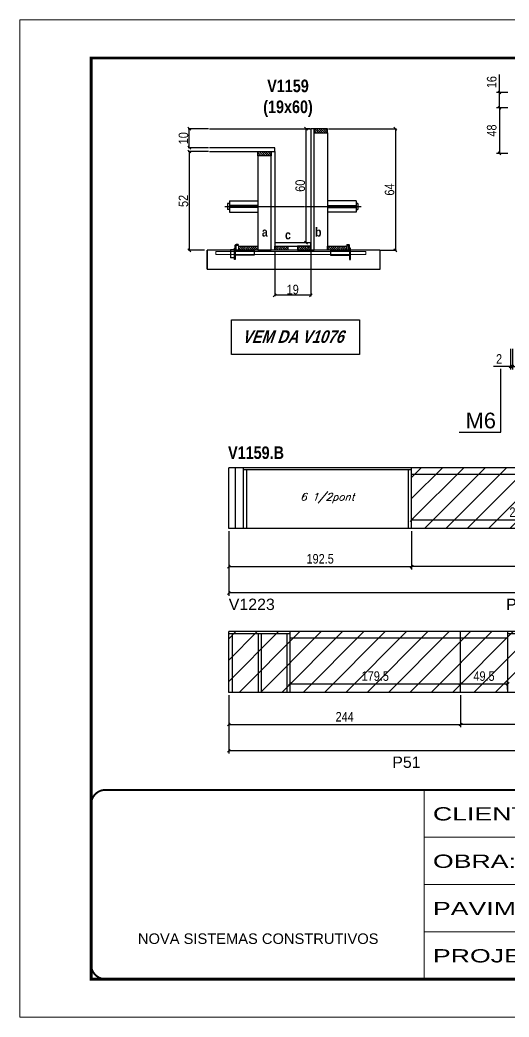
# Model space of a CAD drawing. Extents: x 3309 to 9563, y -2522 to 14608.
# Drawn here: x 3309 to 3824, y 3221 to 4271 of the extents above; entities that cross this region are included whole.
import ezdxf

# ---------------------------------------------------------------- set-up
doc = ezdxf.new("R2010")
doc.units = 0
for name, pattern in [('CONTINUO', [0]), ('DASHED', [0.75, 0.5, -0.25]), ('HIDDEN', [0.375, 0.25, -0.125])]:
    doc.linetypes.add(name, pattern=pattern)
for name, color, linetype in [('5', 5, 'Continuous'), ('barrote', 251, 'Continuous'), ('COTA', 241, 'Continuous'), ('detalhes', 4, 'Continuous'), ('NOMENCLATURA', 7, 'Continuous'), ('Painéis', 200, 'Continuous'), ('presilha', 1, 'Continuous'), ('SARR_2.2x10', 60, 'Continuous'), ('SARR_2.2x7', 40, 'Continuous'), ('SARR_3.5x7', 81, 'Continuous'), ('TENSOR', 3, 'Continuous'), ('texto', 7, 'Continuous')]:
    doc.layers.add(name, color=color, linetype=linetype)
for name, color, linetype, lineweight in [('CONCRETO', 251, 'Continuous', 25), ('Folhas', 255, 'Continuous', 9), ('Hachura', 251, 'Continuous', 9), ('SARRAFO DE PRESSAO', 251, 'DASHED', 9), ('SCO-___-LAJ', 2, 'Continuous', 0)]:
    doc.layers.add(name, color=color, linetype=linetype, lineweight=lineweight)
doc.styles.add('ARIAL', font='arial.ttf')
doc.styles.add('COTA TECNICA', font='techl___.ttf', dxfattribs={"height": 10})
doc.styles.add('COTA TECNICA 2X', font='techl___.ttf', dxfattribs={"height": 10})
doc.styles.add('Romans', font='romans.shx')
doc.styles.get("Standard").update_dxf_attribs({"font": 'arial.ttf'})
doc.styles.add('TECNICA', font='techb___.ttf', dxfattribs={"height": 10})
doc.styles.add('Tecnologia', font='')
doc.styles.get('Tecnologia').set_extended_font_data('Forgotten Futurist')
doc.dimstyles.new('PAINEL', dxfattribs={"dimtxt": 10, "dimasz": 3, "dimexe": 3, "dimexo": 3, "dimgap": 3, "dimtad": 1, "dimdec": 1, "dimzin": 12, "dimdsep": 46, "dimtxsty": 'COTA TECNICA', "dimblk1": 'OBLIQUE', "dimblk2": 'OBLIQUE', "dimsah": 1, "dimcen": 0.9, "dimclrd": 4, "dimclre": 4, "dimclrt": 240, "dimadec": 1, "dimazin": 3, "dimtfac": 1, "dimtdec": 1, "dimtmove": 0, "dimatfit": 3, "dimfxl": 1, "dimtolj": 1, "dimtzin": 12, "dimarcsym": 0})
doc.dimstyles.new('SECAO', dxfattribs={"dimscale": 0.333333, "dimtxt": 5, "dimasz": 9, "dimexe": 3, "dimexo": 3, "dimgap": 3, "dimtad": 1, "dimdec": 1, "dimlfac": 0.5, "dimzin": 12, "dimdsep": 46, "dimtxsty": 'COTA TECNICA 2X', "dimblk1": 'OBLIQUE', "dimblk2": 'OBLIQUE', "dimsah": 1, "dimcen": 0.9, "dimclrd": 4, "dimclre": 4, "dimclrt": 240, "dimadec": 1, "dimazin": 3, "dimtfac": 1, "dimtdec": 1, "dimtmove": 0, "dimatfit": 3, "dimfxl": 1, "dimtolj": 1, "dimtzin": 12, "dimarcsym": 0})
pattern_1 = [(135, (36813.0715, -119484.0311), (-1.122532015, -1.122532015), [])]

# ---------------------------------------------------------------- blocks, each defined once
blk = doc.blocks.new('9999999999')
at = {"color": 30, "linetype": 'CONTINUO'}
for p, q in [((98564.6, 34230.2), (98564.6, 34429.4)), ((98564.6, 34379.6), (99584, 34379.6)), ((98564.6, 34329.8), (99488, 34329.8)), ((98564.6, 34280), (99488, 34280))]:
    blk.add_line(p, q, dxfattribs=at)
at = {"color": 30, "linetype": 'CONTINUO', "const_width": 2}
blk.add_lwpolyline([(99584, 34230.2), (99584, 34414.4, 0.414214), (99569, 34429.4), (98229, 34429.4, 0.414214), (98214, 34414.4), (98214, 34245.2, 0.414214), (98229, 34230.2), (99584, 34230.2)], format="xyb", dxfattribs=at)
at = {"layer": 'Folhas'}
blk.add_lwpolyline([(98139, 34190.2), (99624, 34190.2), (99624, 35240.2), (98139, 35240.2)], close=True, dxfattribs=at)
at = {"layer": 'Folhas', "color": 30, "const_width": 3}
blk.add_lwpolyline([(98214, 34230.2), (99584, 34230.2), (99584, 35200.2), (98214, 35200.2)], close=True, dxfattribs=at)
at = {"color": 7, "linetype": 'Continuous', "ltscale": 5, "style": 'ARIAL'}
blk.add_text('NOVA SISTEMAS CONSTRUTIVOS', height=11.059, dxfattribs=at).set_placement((98263.2, 34267.2))
at = {"layer": 'Folhas', "color": 7, "style": 'Tecnologia', "width": 1.5}
for s, p in [('CLIENTE:', (98573.7, 34397.2)), ('OBRA:', (98573.7, 34347.3)), ('PAVIMENTO:', (98573.7, 34297.5)), ('PROJETO:', (98573.7, 34247.7))]:
    blk.add_text(s, height=14, dxfattribs=at).set_placement(p)
blk = doc.blocks.new('_Oblique')
at = {"color": 0, "linetype": 'ByBlock', "lineweight": -2}
blk.add_line((-0.5, -0.5), (0.5, 0.5), dxfattribs=at)
blk = doc.blocks.new('*D854')
at = {"layer": 'COTA', "color": 4, "lineweight": -2, "transparency": 16777216}
for p, q in [((3577.5, 4027.1), (3577.5, 3979.7)), ((3615.5, 4027.1), (3615.5, 3979.7)), ((3615.5, 3980.7), (3577.5, 3980.7))]:
    blk.add_line(p, q, dxfattribs=at)
at = {"layer": 'Defpoints', "color": 0, "transparency": 16777216}
for p in [(3577.5, 4028.1), (3615.5, 4028.1), (3577.5, 3980.7)]:
    blk.add_point(p, dxfattribs=at)
at = {"layer": 'COTA', "color": 4, "lineweight": -2, "transparency": 16777216, "xscale": 3, "yscale": 3, "zscale": 3, "rotation": 180}
blk.add_blockref('_Oblique', (3577.5, 3980.7), dxfattribs=at)
at = {"layer": 'COTA', "color": 4, "lineweight": -2, "transparency": 16777216, "xscale": 3, "yscale": 3, "zscale": 3}
blk.add_blockref('_Oblique', (3615.5, 3980.7), dxfattribs=at)
at = {"layer": 'COTA', "color": 240, "transparency": 16777216, "insert": (3596.5, 3986.8), "char_height": 10, "attachment_point": 5, "style": 'COTA TECNICA 2X'}
blk.add_mtext('\\A1;19', dxfattribs=at)
blk = doc.blocks.new('PRESILHA METÁLICA 1')
at = {"layer": 'presilha'}
for p, q in [((7.5, 10.6), (7.5, 19.9)), ((12, 21), (8.6, 21)), ((9, 11.6), (9, 18.9)), ((12, 19.5), (9.6, 19.5)), ((12, 21), (12, 19.5)), ((0, 13), (6, 13)), ((0, 13), (0, 0)), ((6, 0), (0, 0)), ((6, 15.5), (7.5, 15.5)), ((6, -2.5), (6, 15.5)), ((6, 13), (6, 0)), ((7.5, 15.5), (7.5, -2.5)), ((37.5, 4.1), (7.5, 4.1)), ((37.5, 11), (9.6, 11)), ((37.5, 11), (37.5, 4.1)), ((7.5, -2.5), (6, -2.5))]:
    blk.add_line(p, q, dxfattribs=at)
for centre, radius, start, end in [((8.6, 19.9), 1.14, 90, 180), ((9.6, 18.9), 0.57, 90, 180), ((9.6, 11.6), 0.57, 180, 270)]:
    blk.add_arc(centre, radius, start, end, dxfattribs=at)
blk = doc.blocks.new('PRESILHA METÁLICA 2')
at = {"layer": 'presilha'}
for p, q in [((-5.2, 23.5), (-5.2, 22)), ((-5.2, 23.5), (-1.9, 23.5)), ((-5.2, 22), (-2.8, 22)), ((-2.2, 14.1), (-2.2, 21.4)), ((0.8, 18), (-0.8, 18)), ((-0.8, 18), (-0.8, 0)), ((-0.8, 14.6), (-0.8, 22.4)), ((0.8, 0), (0.8, 18)), ((-30.8, 13.5), (-30.8, 6.6)), ((-30.8, 13.5), (-2.8, 13.5)), ((-30.8, 6.6), (-0.8, 6.6)), ((-0.8, 0), (0.8, 0))]:
    blk.add_line(p, q, dxfattribs=at)
for centre, radius, start, end in [((-2.8, 21.4), 0.57, 0, 90), ((-1.9, 22.4), 1.14, 0, 90), ((-2.8, 14.1), 0.57, 270, 0)]:
    blk.add_arc(centre, radius, start, end, dxfattribs=at)
blk = doc.blocks.new('*D855')
at = {"layer": 'COTA', "color": 4, "lineweight": -2, "transparency": 16777216}
for p, q in [((3634.1, 4156.1), (3705.6, 4156.1)), ((3704.6, 4156.1), (3704.6, 4028.1)), ((3689.3, 4028.1), (3705.6, 4028.1))]:
    blk.add_line(p, q, dxfattribs=at)
at = {"layer": 'Defpoints', "color": 0, "transparency": 16777216}
for p in [(3633.1, 4156.1), (3688.3, 4028.1), (3704.6, 4028.1)]:
    blk.add_point(p, dxfattribs=at)
at = {"layer": 'COTA', "color": 4, "lineweight": -2, "transparency": 16777216, "xscale": 3, "yscale": 3, "zscale": 3}
for p, rotation in [((3704.6, 4156.1), 90), ((3704.6, 4028.1), 270)]:
    blk.add_blockref('_Oblique', p, dxfattribs=dict(at, rotation=rotation))
at = {"layer": 'COTA', "color": 240, "transparency": 16777216, "insert": (3698.5, 4092.1), "char_height": 10, "attachment_point": 5, "rotation": 90, "style": 'COTA TECNICA 2X'}
blk.add_mtext('\\A1;64', dxfattribs=at)
blk = doc.blocks.new('*D856')
at = {"layer": 'COTA', "color": 4, "lineweight": -2, "transparency": 16777216}
for p, q in [((3507.8, 4132.1), (3486.6, 4132.1)), ((3487.6, 4132.1), (3487.6, 4028.1)), ((3503.7, 4028.1), (3486.6, 4028.1))]:
    blk.add_line(p, q, dxfattribs=at)
at = {"layer": 'Defpoints', "color": 0, "transparency": 16777216}
for p in [(3508.8, 4132.1, 0), (3487.6, 4028.1), (3504.7, 4028.1)]:
    blk.add_point(p, dxfattribs=at)
at = {"layer": 'COTA', "color": 4, "lineweight": -2, "transparency": 16777216, "xscale": 3, "yscale": 3, "zscale": 3}
for p, rotation in [((3487.6, 4132.1), 90), ((3487.6, 4028.1), 270)]:
    blk.add_blockref('_Oblique', p, dxfattribs=dict(at, rotation=rotation))
at = {"layer": 'COTA', "color": 240, "transparency": 16777216, "insert": (3481.5, 4080.1), "char_height": 10, "attachment_point": 5, "rotation": 90, "style": 'COTA TECNICA 2X'}
blk.add_mtext('\\A1;52', dxfattribs=at)
blk = doc.blocks.new('*D857')
at = {"layer": 'COTA', "color": 4, "lineweight": -2, "transparency": 16777216}
for p, q in [((3614.5, 4156.1), (3609.5, 4156.1)), ((3610.5, 4036.1), (3610.5, 4156.1)), ((3614.5, 4036.1), (3609.5, 4036.1))]:
    blk.add_line(p, q, dxfattribs=at)
at = {"layer": 'Defpoints', "color": 0, "transparency": 16777216}
for p in [(3610.5, 4156.1), (3615.5, 4156.1), (3615.5, 4036.1)]:
    blk.add_point(p, dxfattribs=at)
at = {"layer": 'COTA', "color": 4, "lineweight": -2, "transparency": 16777216, "xscale": 3, "yscale": 3, "zscale": 3}
for p, rotation in [((3610.5, 4156.1), 90), ((3610.5, 4036.1), 270)]:
    blk.add_blockref('_Oblique', p, dxfattribs=dict(at, rotation=rotation))
at = {"layer": 'COTA', "color": 240, "transparency": 16777216, "insert": (3604.4, 4096.1), "char_height": 10, "attachment_point": 5, "rotation": 90, "style": 'COTA TECNICA 2X'}
blk.add_mtext('\\A1;60', dxfattribs=at)
blk = doc.blocks.new('*D858')
at = {"layer": 'COTA', "color": 4, "lineweight": -2, "transparency": 16777216}
for p, q in [((3507.8, 4156.1), (3486.6, 4156.1)), ((3487.6, 4136.1), (3487.6, 4156.1)), ((3507.8, 4136.1), (3486.6, 4136.1))]:
    blk.add_line(p, q, dxfattribs=at)
at = {"layer": 'Defpoints', "color": 0, "transparency": 16777216}
for p in [(3487.6, 4156.1), (3508.8, 4156.1), (3508.8, 4136.1)]:
    blk.add_point(p, dxfattribs=at)
at = {"layer": 'COTA', "color": 4, "lineweight": -2, "transparency": 16777216, "xscale": 3, "yscale": 3, "zscale": 3}
for p, rotation in [((3487.6, 4156.1), 90), ((3487.6, 4136.1), 270)]:
    blk.add_blockref('_Oblique', p, dxfattribs=dict(at, rotation=rotation))
at = {"layer": 'COTA', "color": 240, "transparency": 16777216, "insert": (3481.5, 4146.1), "char_height": 10, "attachment_point": 5, "rotation": 90, "style": 'COTA TECNICA 2X'}
blk.add_mtext('\\A1;10', dxfattribs=at)
blk = doc.blocks.new('*D873')
at = {"layer": 'COTA', "color": 4, "lineweight": -2, "transparency": 16777216}
for p, q in [((3814.1, 4194.2), (3814.1, 4213.2)), ((3822.8, 4194.2), (3811.1, 4194.2)), ((3814.1, 4178.2), (3814.1, 4194.2)), ((3822.8, 4178.2), (3811.1, 4178.2))]:
    blk.add_line(p, q, dxfattribs=at)
at = {"layer": 'Defpoints', "color": 0, "transparency": 16777216}
for p in [(3814.1, 4194.2), (3825.8, 4194.2), (3825.8, 4178.2)]:
    blk.add_point(p, dxfattribs=at)
at = {"layer": 'COTA', "color": 4, "lineweight": -2, "transparency": 16777216, "xscale": 3, "yscale": 3, "zscale": 3}
for p, rotation in [((3814.1, 4194.2), 90), ((3814.1, 4178.2), 270)]:
    blk.add_blockref('_Oblique', p, dxfattribs=dict(at, rotation=rotation))
at = {"layer": 'COTA', "color": 240, "transparency": 16777216, "insert": (3806, 4205.2), "char_height": 10, "attachment_point": 5, "rotation": 90, "style": 'COTA TECNICA'}
blk.add_mtext('\\A1;16', dxfattribs=at)
blk = doc.blocks.new('*D877')
at = {"layer": 'COTA', "color": 4, "lineweight": -2, "transparency": 16777216}
for p, q in [((3825.8, 3924.5), (3825.8, 3902.7)), ((3827.8, 3924.5), (3827.8, 3902.7)), ((3825.8, 3905.7), (3807.7, 3905.7)), ((3827.8, 3905.7), (3825.8, 3905.7)), ((3827.8, 3905.7), (3830.8, 3905.7))]:
    blk.add_line(p, q, dxfattribs=at)
at = {"layer": 'Defpoints', "color": 0, "transparency": 16777216}
for p in [(3825.8, 3927.5), (3827.8, 3927.5), (3825.8, 3905.7)]:
    blk.add_point(p, dxfattribs=at)
at = {"layer": 'COTA', "color": 4, "lineweight": -2, "transparency": 16777216, "xscale": 3, "yscale": 3, "zscale": 3}
blk.add_blockref('_Oblique', (3825.8, 3905.7), dxfattribs=at)
at = {"layer": 'COTA', "color": 4, "lineweight": -2, "transparency": 16777216, "xscale": 3, "yscale": 3, "zscale": 3, "rotation": 180}
blk.add_blockref('_Oblique', (3827.8, 3905.7), dxfattribs=at)
at = {"layer": 'COTA', "color": 240, "transparency": 16777216, "insert": (3813.7, 3913.7), "char_height": 10, "attachment_point": 5, "style": 'COTA TECNICA'}
blk.add_mtext('\\A1;2', dxfattribs=at)
blk = doc.blocks.new('*D861')
at = {"layer": 'COTA', "color": 4, "linetype": 'ByBlock', "lineweight": -2, "transparency": 16777216}
for p, q in [((3721.7, 3732.2), (3721.7, 3692)), ((3965.7, 3732.2), (3965.7, 3692)), ((3965.7, 3695), (3721.7, 3695))]:
    blk.add_line(p, q, dxfattribs=at)
at = {"layer": 'Defpoints', "color": 0, "linetype": 'ByBlock', "transparency": 16777216}
for p in [(3721.7, 3735.2), (3965.7, 3735.2), (3721.7, 3695)]:
    blk.add_point(p, dxfattribs=at)
at = {"layer": 'COTA', "color": 4, "linetype": 'ByBlock', "lineweight": -2, "transparency": 16777216, "xscale": 3, "yscale": 3, "zscale": 3, "rotation": 180}
blk.add_blockref('_Oblique', (3721.7, 3695), dxfattribs=at)
at = {"layer": 'COTA', "color": 4, "linetype": 'ByBlock', "lineweight": -2, "transparency": 16777216, "xscale": 3, "yscale": 3, "zscale": 3}
blk.add_blockref('_Oblique', (3965.7, 3695), dxfattribs=at)
at = {"layer": 'COTA', "color": 240, "linetype": 'ByBlock', "transparency": 16777216, "insert": (3843.7, 3703.1), "char_height": 10, "attachment_point": 5, "style": 'COTA TECNICA'}
blk.add_mtext('\\A1;244', dxfattribs=at)
blk = doc.blocks.new('*D878')
at = {"layer": 'COTA', "color": 4, "linetype": 'ByBlock', "lineweight": -2, "transparency": 16777216}
for p, q in [((3529.2, 3732.2), (3529.2, 3664.3)), ((4697.7, 3732.2), (4697.7, 3664.3)), ((4697.7, 3667.3), (3529.2, 3667.3))]:
    blk.add_line(p, q, dxfattribs=at)
at = {"layer": 'Defpoints', "color": 0, "linetype": 'ByBlock', "transparency": 16777216}
for p in [(3529.2, 3735.2), (4697.7, 3735.2), (3529.2, 3667.3)]:
    blk.add_point(p, dxfattribs=at)
at = {"layer": 'COTA', "color": 4, "linetype": 'ByBlock', "lineweight": -2, "transparency": 16777216, "xscale": 3, "yscale": 3, "zscale": 3, "rotation": 180}
blk.add_blockref('_Oblique', (3529.2, 3667.3), dxfattribs=at)
at = {"layer": 'COTA', "color": 4, "linetype": 'ByBlock', "lineweight": -2, "transparency": 16777216, "xscale": 3, "yscale": 3, "zscale": 3}
blk.add_blockref('_Oblique', (4697.7, 3667.3), dxfattribs=at)
at = {"layer": 'COTA', "color": 240, "linetype": 'ByBlock', "transparency": 16777216, "insert": (4113.4, 3675.4), "char_height": 10, "attachment_point": 5, "style": 'COTA TECNICA'}
blk.add_mtext('\\A1;1168.5', dxfattribs=at)
blk = doc.blocks.new('*D863')
at = {"layer": 'COTA', "color": 4, "linetype": 'ByBlock', "lineweight": -2, "transparency": 16777216}
for p, q in [((3773.2, 3559.6), (3773.2, 3525.8)), ((4017.2, 3559.6), (4017.2, 3525.8)), ((4017.2, 3528.8), (3773.2, 3528.8))]:
    blk.add_line(p, q, dxfattribs=at)
at = {"layer": 'Defpoints', "color": 0, "linetype": 'ByBlock', "transparency": 16777216}
for p in [(3773.2, 3562.6), (4017.2, 3562.6), (3773.2, 3528.8)]:
    blk.add_point(p, dxfattribs=at)
at = {"layer": 'COTA', "color": 4, "linetype": 'ByBlock', "lineweight": -2, "transparency": 16777216, "xscale": 3, "yscale": 3, "zscale": 3, "rotation": 180}
blk.add_blockref('_Oblique', (3773.2, 3528.8), dxfattribs=at)
at = {"layer": 'COTA', "color": 4, "linetype": 'ByBlock', "lineweight": -2, "transparency": 16777216, "xscale": 3, "yscale": 3, "zscale": 3}
blk.add_blockref('_Oblique', (4017.2, 3528.8), dxfattribs=at)
at = {"layer": 'COTA', "color": 240, "linetype": 'ByBlock', "transparency": 16777216, "insert": (3895.2, 3536.9), "char_height": 10, "attachment_point": 5, "style": 'COTA TECNICA'}
blk.add_mtext('\\A1;244', dxfattribs=at)
blk = doc.blocks.new('*D883')
at = {"layer": 'COTA', "color": 4, "linetype": 'ByBlock', "lineweight": -2, "transparency": 16777216}
for p, q in [((3529.2, 3559.6), (3529.2, 3498.1)), ((4261.2, 3559.6), (4261.2, 3498.1)), ((4261.2, 3501.1), (3529.2, 3501.1))]:
    blk.add_line(p, q, dxfattribs=at)
at = {"layer": 'Defpoints', "color": 0, "linetype": 'ByBlock', "transparency": 16777216}
for p in [(3529.2, 3562.6), (4261.2, 3562.6), (3529.2, 3501.1)]:
    blk.add_point(p, dxfattribs=at)
at = {"layer": 'COTA', "color": 4, "linetype": 'ByBlock', "lineweight": -2, "transparency": 16777216, "xscale": 3, "yscale": 3, "zscale": 3, "rotation": 180}
blk.add_blockref('_Oblique', (3529.2, 3501.1), dxfattribs=at)
at = {"layer": 'COTA', "color": 4, "linetype": 'ByBlock', "lineweight": -2, "transparency": 16777216, "xscale": 3, "yscale": 3, "zscale": 3}
blk.add_blockref('_Oblique', (4261.2, 3501.1), dxfattribs=at)
at = {"layer": 'COTA', "color": 240, "linetype": 'ByBlock', "transparency": 16777216, "insert": (3895.2, 3509.3), "char_height": 10, "attachment_point": 5, "style": 'COTA TECNICA'}
blk.add_mtext('\\A1;732', dxfattribs=at)
blk = doc.blocks.new('*D887')
at = {"layer": 'COTA', "color": 4, "lineweight": -2, "transparency": 16777216}
for p, q in [((3721.7, 3738.2), (3721.7, 3747.2)), ((3721.7, 3744.2), (3946.7, 3744.2)), ((3946.7, 3738.2), (3946.7, 3747.2))]:
    blk.add_line(p, q, dxfattribs=at)
at = {"layer": 'Defpoints', "color": 0, "transparency": 16777216}
for p in [(3946.7, 3744.2), (3721.7, 3735.2), (3946.7, 3735.2)]:
    blk.add_point(p, dxfattribs=at)
at = {"layer": 'COTA', "color": 4, "lineweight": -2, "transparency": 16777216, "xscale": 3, "yscale": 3, "zscale": 3, "rotation": 180}
blk.add_blockref('_Oblique', (3721.7, 3744.2), dxfattribs=at)
at = {"layer": 'COTA', "color": 4, "lineweight": -2, "transparency": 16777216, "xscale": 3, "yscale": 3, "zscale": 3}
blk.add_blockref('_Oblique', (3946.7, 3744.2), dxfattribs=at)
at = {"layer": 'COTA', "color": 240, "transparency": 16777216, "insert": (3834.2, 3752.3), "char_height": 10, "attachment_point": 5, "style": 'COTA TECNICA'}
blk.add_mtext('\\A1;225', dxfattribs=at)
blk = doc.blocks.new('*D1192')
at = {"layer": 'COTA', "color": 4, "lineweight": -2, "transparency": 16777216}
for p, q in [((3822.8, 4178.2), (3811.1, 4178.2)), ((3814.1, 4178.2), (3814.1, 4130.2)), ((3822.8, 4130.2), (3811.1, 4130.2))]:
    blk.add_line(p, q, dxfattribs=at)
at = {"layer": 'Defpoints', "color": 0, "transparency": 16777216}
for p in [(3825.8, 4178.2), (3814.1, 4130.2), (3825.8, 4130.2)]:
    blk.add_point(p, dxfattribs=at)
at = {"layer": 'COTA', "color": 4, "lineweight": -2, "transparency": 16777216, "xscale": 3, "yscale": 3, "zscale": 3}
for p, rotation in [((3814.1, 4178.2), 90), ((3814.1, 4130.2), 270)]:
    blk.add_blockref('_Oblique', p, dxfattribs=dict(at, rotation=rotation))
at = {"layer": 'COTA', "color": 240, "transparency": 16777216, "insert": (3806, 4154.2), "char_height": 10, "attachment_point": 5, "rotation": 90, "style": 'COTA TECNICA'}
blk.add_mtext('\\A1;48', dxfattribs=at)
blk = doc.blocks.new('*D2863')
at = {"layer": 'COTA', "color": 4, "lineweight": -2, "transparency": 16777216}
for p, q in [((3593.7, 3565.6), (3593.7, 3574.6)), ((3593.7, 3571.6), (3773.2, 3571.6)), ((3773.2, 3565.6), (3773.2, 3574.6))]:
    blk.add_line(p, q, dxfattribs=at)
at = {"layer": 'Defpoints', "color": 0, "transparency": 16777216}
for p in [(3773.2, 3571.6), (3593.7, 3562.6), (3773.2, 3562.6)]:
    blk.add_point(p, dxfattribs=at)
at = {"layer": 'COTA', "color": 4, "lineweight": -2, "transparency": 16777216, "xscale": 3, "yscale": 3, "zscale": 3, "rotation": 180}
blk.add_blockref('_Oblique', (3593.7, 3571.6), dxfattribs=at)
at = {"layer": 'COTA', "color": 4, "lineweight": -2, "transparency": 16777216, "xscale": 3, "yscale": 3, "zscale": 3}
blk.add_blockref('_Oblique', (3773.2, 3571.6), dxfattribs=at)
at = {"layer": 'COTA', "color": 240, "transparency": 16777216, "insert": (3683.4, 3579.7), "char_height": 10, "attachment_point": 5, "style": 'COTA TECNICA'}
blk.add_mtext('\\A1;179.5', dxfattribs=at)
blk = doc.blocks.new('*D2864')
at = {"layer": 'COTA', "color": 4, "lineweight": -2, "transparency": 16777216}
for p, q in [((3529.2, 3559.6), (3529.2, 3525.8)), ((3773.2, 3559.6), (3773.2, 3525.8)), ((3529.2, 3528.8), (3773.2, 3528.8))]:
    blk.add_line(p, q, dxfattribs=at)
at = {"layer": 'Defpoints', "color": 0, "transparency": 16777216}
for p in [(3529.2, 3562.6), (3773.2, 3562.6), (3773.2, 3528.8)]:
    blk.add_point(p, dxfattribs=at)
at = {"layer": 'COTA', "color": 4, "lineweight": -2, "transparency": 16777216, "xscale": 3, "yscale": 3, "zscale": 3, "rotation": 180}
blk.add_blockref('_Oblique', (3529.2, 3528.8), dxfattribs=at)
at = {"layer": 'COTA', "color": 4, "lineweight": -2, "transparency": 16777216, "xscale": 3, "yscale": 3, "zscale": 3}
blk.add_blockref('_Oblique', (3773.2, 3528.8), dxfattribs=at)
at = {"layer": 'COTA', "color": 240, "transparency": 16777216, "insert": (3651.2, 3536.9), "char_height": 10, "attachment_point": 5, "style": 'COTA TECNICA'}
blk.add_mtext('\\A1;244', dxfattribs=at)
blk = doc.blocks.new('*D2866')
at = {"layer": 'COTA', "color": 4, "lineweight": -2, "transparency": 16777216}
for p, q in [((3529.2, 3732.2), (3529.2, 3692)), ((3721.7, 3732.2), (3721.7, 3692)), ((3529.2, 3695), (3721.7, 3695))]:
    blk.add_line(p, q, dxfattribs=at)
at = {"layer": 'Defpoints', "color": 0, "transparency": 16777216}
for p in [(3529.2, 3735.2), (3721.7, 3735.2), (3721.7, 3695)]:
    blk.add_point(p, dxfattribs=at)
at = {"layer": 'COTA', "color": 4, "lineweight": -2, "transparency": 16777216, "xscale": 3, "yscale": 3, "zscale": 3, "rotation": 180}
blk.add_blockref('_Oblique', (3529.2, 3695), dxfattribs=at)
at = {"layer": 'COTA', "color": 4, "lineweight": -2, "transparency": 16777216, "xscale": 3, "yscale": 3, "zscale": 3}
blk.add_blockref('_Oblique', (3721.7, 3695), dxfattribs=at)
at = {"layer": 'COTA', "color": 240, "transparency": 16777216, "insert": (3625.4, 3703.2), "char_height": 10, "attachment_point": 5, "style": 'COTA TECNICA'}
blk.add_mtext('\\A1;192.5', dxfattribs=at)
blk = doc.blocks.new('*D2869')
at = {"layer": 'COTA', "color": 4, "lineweight": -2, "transparency": 16777216}
for p, q in [((3773.2, 3565.6), (3773.2, 3574.6)), ((3773.2, 3571.6), (3822.7, 3571.6)), ((3822.7, 3565.6), (3822.7, 3574.6))]:
    blk.add_line(p, q, dxfattribs=at)
at = {"layer": 'Defpoints', "color": 0, "transparency": 16777216}
for p in [(3822.7, 3571.6), (3773.2, 3562.6), (3822.7, 3562.6)]:
    blk.add_point(p, dxfattribs=at)
at = {"layer": 'COTA', "color": 4, "lineweight": -2, "transparency": 16777216, "xscale": 3, "yscale": 3, "zscale": 3, "rotation": 180}
blk.add_blockref('_Oblique', (3773.2, 3571.6), dxfattribs=at)
at = {"layer": 'COTA', "color": 4, "lineweight": -2, "transparency": 16777216, "xscale": 3, "yscale": 3, "zscale": 3}
blk.add_blockref('_Oblique', (3822.7, 3571.6), dxfattribs=at)
at = {"layer": 'COTA', "color": 240, "transparency": 16777216, "insert": (3797.9, 3579.7), "char_height": 10, "attachment_point": 5, "style": 'COTA TECNICA'}
blk.add_mtext('\\A1;49.5', dxfattribs=at)

msp = doc.modelspace()

# ---------------------------------------------------------------- hatches: boundary and pattern name
at = {"layer": 'Hachura', "linetype": 'ByBlock'}
h = msp.add_hatch(dxfattribs=at)
h.set_pattern_fill('ANSI31', color=256, scale=5)
h.paths.add_polyline_path([(3965.68, 3799.19), (3721.68, 3799.19), (3721.68, 3735.19), (3965.68, 3735.19)])
h.paths.add_polyline_path([(4209.68, 3799.19), (3965.68, 3799.19), (3965.68, 3735.19), (4209.68, 3735.19)])
h.paths.add_polyline_path([(4453.68, 3799.19), (4209.68, 3799.19), (4209.68, 3735.19), (4453.68, 3735.19)])
h.paths.add_polyline_path([(4697.68, 3799.19), (4453.68, 3799.19), (4453.68, 3735.19), (4697.68, 3735.19)])
h.paths.add_polyline_path([(4261.18, 3626.59), (4017.18, 3626.59), (4017.18, 3562.59), (4261.18, 3562.59)])
h.paths.add_polyline_path([(4017.18, 3626.59), (3773.18, 3626.59), (3773.18, 3562.59), (4017.18, 3562.59)])
h.paths.add_polyline_path([(3773.18, 3626.59), (3529.18, 3626.59), (3529.18, 3562.59), (3773.18, 3562.59)])
at = {"layer": 'SARR_2.2x10'}
h = msp.add_hatch(dxfattribs=at)
h.set_pattern_fill('ANSI31', color=256, scale=0.5, angle=90)
h.set_pattern_definition([(135, (36733.4715, -119484.0311), (-1.122532015, -1.122532015), [])])
h.paths.add_polyline_path([(3539.93, 4032.54), (3539.93, 4028.14), (3559.93, 4028.14), (3559.93, 4032.54)])
h = msp.add_hatch(dxfattribs=at)
h.set_pattern_fill('ANSI31', color=256, scale=0.5, angle=90)
h.set_pattern_definition([(135, (36826.6715, -119484.0311), (-1.122532015, -1.122532015), [])])
h.paths.add_polyline_path([(3633.13, 4032.54), (3633.13, 4028.14), (3653.13, 4028.14), (3653.13, 4032.54)])
at = {"layer": 'SARR_2.2x7'}
h = msp.add_hatch(dxfattribs=at)
h.set_pattern_fill('ANSI31', color=256, scale=0.5, angle=90)
h.set_pattern_definition([(135, (36747.4715, -119360.4311), (-1.122532015, -1.122532015), [])])
h.paths.add_polyline_path([(3619.13, 4156.14), (3619.13, 4151.74), (3633.13, 4151.74), (3633.13, 4156.14)])
h = msp.add_hatch(dxfattribs=at)
h.set_pattern_fill('ANSI31', color=256, scale=0.5, angle=90)
h.set_pattern_definition([(135, (36727.4715, -119384.4311), (-1.122532015, -1.122532015), [])])
h.paths.add_polyline_path([(3573.93, 4132.14), (3573.93, 4127.74), (3559.93, 4127.74), (3559.93, 4132.14)])
h = msp.add_hatch(dxfattribs=at)
h.set_pattern_fill('ANSI31', color=256, scale=0.5, angle=90)
h.set_pattern_definition(pattern_1)
h.paths.add_polyline_path([(3591.53, 4028.14), (3591.53, 4032.54), (3577.53, 4032.54), (3577.53, 4028.14)])
h = msp.add_hatch(dxfattribs=at)
h.set_pattern_fill('ANSI31', color=256, scale=0.5, angle=90)
h.set_pattern_definition(pattern_1)
h.paths.add_polyline_path([(3601.53, 4032.54), (3601.53, 4028.14), (3615.53, 4028.14), (3615.53, 4032.54)])

# ---------------------------------------------------------------- linework, layer by layer
at = {"ltscale": 3}
for p, q in [((3527.93, 4077.23), (3527.93, 4071.23)), ((3529.93, 4077.23), (3527.93, 4077.23)), ((3529.93, 4080.23), (3529.93, 4068.23)), ((3529.93, 4080.23), (3559.93, 4080.23)), ((3559.93, 4075.23), (3529.93, 4075.23)), ((3663.13, 4080.23), (3633.13, 4080.23)), ((3633.13, 4075.23), (3663.13, 4075.23)), ((3663.13, 4080.23), (3663.13, 4068.23)), ((3665.13, 4077.23), (3663.13, 4077.23)), ((3665.13, 4077.23), (3665.13, 4071.23)), ((3529.93, 4071.23), (3527.93, 4071.23)), ((3559.93, 4073.23), (3529.93, 4073.23)), ((3529.93, 4068.23), (3559.93, 4068.23)), ((3633.13, 4073.23), (3663.13, 4073.23)), ((3663.13, 4068.23), (3633.13, 4068.23)), ((3663.13, 4071.23), (3665.13, 4071.23))]:
    msp.add_line(p, q, dxfattribs=at)
at = {"layer": 'barrote'}
msp.add_lwpolyline([(3506.48, 4008.14), (3688.39, 4008.14), (3688.39, 4028.14), (3506.48, 4028.14)], close=True, dxfattribs=at)
at = {"layer": 'CONCRETO', "linetype": 'Continuous'}
msp.add_line((3508.83, 4156.14), (3615.53, 4156.14), dxfattribs=at)
at = {"layer": 'detalhes', "color": 250}
msp.add_line((3506.48, 4008.14), (3506.48, 4028.14), dxfattribs=at)
at = {"layer": 'NOMENCLATURA', "linetype": 'Continuous'}
for p, q in [((3815.57, 3836.45), (3815.57, 3903.22)), ((3771.87, 3836.45), (3815.57, 3836.45))]:
    msp.add_line(p, q, dxfattribs=at)
at = {"layer": 'NOMENCLATURA', "elevation": 0}
msp.add_lwpolyline([(3532.1, 3954.78), (3666.64, 3954.78), (3666.64, 3918.32), (3532.1, 3918.32)], close=True, dxfattribs=at)
at = {"layer": 'Painéis', "linetype": 'ByBlock'}
for p, q in [((4697.68, 3799.19), (3529.18, 3799.19)), ((3529.18, 3735.19), (3529.18, 3799.19)), ((3721.68, 3735.19), (3721.68, 3799.19)), ((4697.68, 3735.19), (3529.18, 3735.19)), ((4261.18, 3626.59), (3529.18, 3626.59)), ((3529.18, 3562.59), (3529.18, 3626.59)), ((3773.18, 3562.59), (3773.18, 3626.59)), ((4261.18, 3562.59), (3529.18, 3562.59))]:
    msp.add_line(p, q, dxfattribs=at)
at = {"layer": 'Painéis', "linetype": 'Continuous'}
for points in [[(3619.13, 4028.14), (3619.13, 4156.14), (3615.53, 4156.14), (3615.53, 4028.14)], [(3573.93, 4028.14), (3573.93, 4132.14), (3577.53, 4132.14), (3577.53, 4028.14)], [(3615.53, 4036.14), (3577.53, 4036.14), (3577.53, 4032.54), (3615.53, 4032.54)]]:
    msp.add_lwpolyline(points, close=True, dxfattribs=at)
msp.add_lwpolyline([(3508.83, 4132.14), (3577.53, 4132.14), (3577.53, 4136.14), (3508.83, 4136.14)], dxfattribs=at)
at = {"layer": 'SARR_2.2x10'}
for points in [[(3539.93, 4032.54), (3559.93, 4032.54), (3559.93, 4028.14), (3539.93, 4028.14)], [(3633.13, 4032.54), (3653.13, 4032.54), (3653.13, 4028.14), (3633.13, 4028.14)]]:
    msp.add_lwpolyline(points, close=True, dxfattribs=at)
at = {"layer": 'SARR_2.2x7', "linetype": 'Continuous'}
for p, q in [((3536.18, 3735.19), (3536.18, 3799.19)), ((3721.68, 3796.99), (3544.18, 3796.99)), ((3946.68, 3792.19), (3721.68, 3792.19)), ((3593.68, 3624.39), (3529.18, 3624.39)), ((4017.18, 3624.39), (3822.68, 3624.39)), ((3773.18, 3619.59), (3593.68, 3619.59)), ((3822.68, 3619.59), (3773.18, 3619.59))]:
    msp.add_line(p, q, dxfattribs=at)
at = {"layer": 'SARR_2.2x7', "elevation": 0}
for points in [[(3633.13, 4156.14), (3619.13, 4156.14), (3619.13, 4151.74), (3633.13, 4151.74)], [(3559.93, 4132.14), (3573.93, 4132.14), (3573.93, 4127.74), (3559.93, 4127.74)]]:
    msp.add_lwpolyline(points, close=True, dxfattribs=at)
at = {"layer": 'SARR_2.2x7'}
for points in [[(3577.53, 4032.54), (3591.53, 4032.54), (3591.53, 4028.14), (3577.53, 4028.14)], [(3615.53, 4032.54), (3601.53, 4032.54), (3601.53, 4028.14), (3615.53, 4028.14)]]:
    msp.add_lwpolyline(points, close=True, dxfattribs=at)
at = {"layer": 'SARR_3.5x7'}
for p, q in [((3544.18, 3799.19), (3544.18, 3735.19)), ((3547.68, 3796.99), (3547.68, 3735.19)), ((3718.18, 3796.99), (3718.18, 3735.19)), ((3532.68, 3624.39), (3532.68, 3562.59)), ((3560.24, 3624.39), (3560.24, 3562.59)), ((3563.74, 3562.59), (3563.74, 3624.39)), ((3590.18, 3624.39), (3590.18, 3562.59)), ((3593.68, 3562.59), (3593.68, 3626.59)), ((3822.68, 3626.59), (3822.68, 3562.59))]:
    msp.add_line(p, q, dxfattribs=at)
for points in [[(3619.13, 4151.74), (3633.13, 4151.74), (3633.13, 4028.14), (3619.13, 4028.14)], [(3573.93, 4127.74), (3559.93, 4127.74), (3559.93, 4028.14), (3573.93, 4028.14)]]:
    msp.add_lwpolyline(points, close=True, dxfattribs=at)
at = {"layer": 'SCO-___-LAJ', "color": 1}
msp.add_lwpolyline([(3515.48, 4026.81), (3673.32, 4026.81), (3673.32, 4023.61), (3515.48, 4023.61)], close=True, dxfattribs=at)
at = {"layer": 'TENSOR', "linetype": 'HIDDEN', "ltscale": 0.5}
msp.add_line((3524.93, 4074.23), (3668.44, 4074.23), dxfattribs=at)

# ---------------------------------------------------------------- block references
at = {"layer": 'presilha', "xscale": 0.6666666666666666, "yscale": 0.6666666666666666, "zscale": 0.6666666666666666}
for name, p in [('PRESILHA METÁLICA 1', (3531.07, 4020.17)), ('PRESILHA METÁLICA 2', (3656.81, 4018.51))]:
    msp.add_blockref(name, p, dxfattribs=at)
at = {"layer": 'SARRAFO DE PRESSAO', "color": 6, "linetype": 'ByBlock'}
msp.add_blockref('9999999999', (-94829.61, -30969.52), dxfattribs=at)

# ---------------------------------------------------------------- texts
at = {"layer": '5', "linetype": 'Continuous'}
for s, p in [('V1223', (3529.17, 3649.3)), ('P71', (3821.11, 3649.3)), ('P51', (3701.3, 3483.06))]:
    msp.add_text(s, height=12, rotation=0.00004, dxfattribs=at).set_placement(p)
at = {"layer": 'detalhes', "style": 'TECNICA'}
for s, p in [('a', (3564.06, 4042.53)), ('c', (3588.43, 4039.61)), ('b', (3620.03, 4042.52))]:
    msp.add_text(s, height=9.6, dxfattribs=at).set_placement(p)
at = {"layer": 'NOMENCLATURA', "linetype": 'Continuous'}
msp.add_text('M6', height=16.5, dxfattribs=at).set_placement((3778.44, 3840.65))
at = {"layer": 'NOMENCLATURA', "style": 'TECNICA'}
msp.add_text('V1159.B', height=13.2, dxfattribs=at).set_placement((3528.46, 3808.37))
at = {"layer": 'NOMENCLATURA', "insert": (3591.53, 4207.83), "char_height": 13.2, "attachment_point": 2, "style": 'TECNICA'}
msp.add_mtext_dynamic_manual_height_columns('V1159\\P(19x60)', width=300.2766, gutter_width=1, heights=[0], dxfattribs=at)
at = {"layer": 'NOMENCLATURA', "insert": (3596.53, 3943.82), "char_height": 13.2, "width": 300.2766, "attachment_point": 2, "style": 'TECNICA'}
msp.add_mtext('{\\Q19;VEM DA V1076}', dxfattribs=at)
at = {"layer": 'texto', "color": 2, "insert": (3632.93, 3767.19), "char_height": 8, "attachment_point": 5, "style": 'Romans'}
msp.add_mtext('{\\Q19;\\C256;6 1/2pont}', dxfattribs=at)

# ---------------------------------------------------------------- dimensions: what is measured, and where the dimension line sits
at = {"layer": 'COTA'}
for base, p1, p2, dimstyle, picture, middle in [((3814.07, 4194.23), (3825.77, 4178.23), (3825.77, 4194.23), 'PAINEL', '*D873', (3805.97, 4205.23)), ((3814.07, 4130.23), (3825.77, 4178.23), (3825.77, 4130.23), 'PAINEL', '*D1192', (3805.98, 4154.23)), ((3487.61, 4156.14), (3508.83, 4136.14), (3508.83, 4156.14), 'SECAO', '*D858', (3481.51, 4146.14)), ((3610.46, 4156.14), (3615.53, 4036.14), (3615.53, 4156.14), 'SECAO', '*D857', (3604.36, 4096.14)), ((3704.58, 4028.14, 0), (3633.13, 4156.14), (3688.35, 4028.14, 0), 'SECAO', '*D855', (3698.48, 4092.14, 0)), ((3487.61, 4028.14, 0), (3508.83, 4132.14), (3504.72, 4028.14, 0), 'SECAO', '*D856', (3481.51, 4080.14, 0))]:
    dim = msp.add_linear_dim(base=base, p1=p1, p2=p2, angle=90, dimstyle=dimstyle, dxfattribs=at)
    dim.commit()
    dim.dimension.update_dxf_attribs({"geometry": picture, "text_midpoint": middle})
dim = msp.add_linear_dim(base=(3577.53, 3980.67), p1=(3615.53, 4028.14), p2=(3577.53, 4028.14), angle=180, dimstyle='SECAO', dxfattribs=at)
dim.commit()
dim.dimension.update_dxf_attribs({"geometry": '*D854', "text_midpoint": (3596.53, 3980.67), "dimtype": 160})
for base, p1, p2, picture, middle in [((3825.77, 3905.73), (3827.77, 3927.53), (3825.77, 3927.53), '*D877', (3813.72, 3913.73)), ((3946.68, 3744.19), (3721.68, 3735.19), (3946.68, 3735.19), '*D887', (3834.18, 3752.3)), ((3721.68, 3695.02), (3529.18, 3735.19), (3721.68, 3735.19), '*D2866', (3625.43, 3703.16)), ((3773.18, 3571.59), (3593.68, 3562.59), (3773.18, 3562.59), '*D2863', (3683.43, 3579.73)), ((3822.68, 3571.59), (3773.18, 3562.59), (3822.68, 3562.59), '*D2869', (3797.93, 3579.73)), ((3773.18, 3528.78), (3529.18, 3562.59), (3773.18, 3562.59), '*D2864', (3651.18, 3536.85))]:
    dim = msp.add_linear_dim(base=base, p1=p1, p2=p2, dimstyle='PAINEL', dxfattribs=at)
    dim.commit()
    dim.dimension.update_dxf_attribs({"geometry": picture, "text_midpoint": middle})
at = {"layer": 'COTA', "linetype": 'ByBlock'}
for base, p1, p2, picture, middle in [((3529.18, 3667.31), (4697.68, 3735.19), (3529.18, 3735.19), '*D878', (4113.43, 3675.44)), ((3529.18, 3501.07), (4261.18, 3562.59), (3529.18, 3562.59), '*D883', (3895.18, 3509.29))]:
    dim = msp.add_linear_dim(base=base, p1=p1, p2=p2, angle=180, dimstyle='PAINEL', dxfattribs=at)
    dim.commit()
    dim.dimension.update_dxf_attribs({"geometry": picture, "text_midpoint": middle})
for base, p1, p2, picture, middle in [((3721.68, 3695.02), (3965.68, 3735.19), (3721.68, 3735.19), '*D861', (3843.68, 3703.09)), ((3773.18, 3528.78), (4017.18, 3562.59), (3773.18, 3562.59), '*D863', (3895.18, 3536.85))]:
    dim = msp.add_linear_dim(base=base, p1=p1, p2=p2, angle=180, dimstyle='PAINEL', override={"dimtmove": 1}, dxfattribs=at)
    dim.commit()
    dim.dimension.update_dxf_attribs({"geometry": picture, "text_midpoint": middle})

doc.saveas('drawing.dxf')
